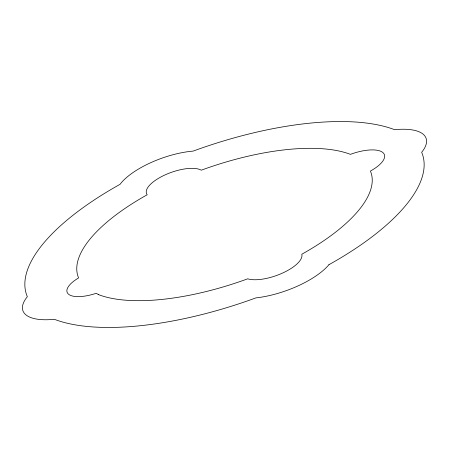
<?xml version="1.0" encoding="UTF-8"?>
<svg xmlns="http://www.w3.org/2000/svg" width="449" height="449" viewBox="0 0 449 449"><rect width="100%" height="100%" fill="white"/><g stroke="black" fill="none" stroke-linecap="round" stroke-linejoin="round"><path stroke-width="0.67" d="M98.589 294.645L96.204 293.298A28.394 10.776 -19.6 0 1 68.444 294.14A28.394 10.776 -19.6 0 1 78.597 277.931A155.416 58.976 -19.6 0 1 147.205 194.765A30.453 11.556 -19.6 0 1 165.137 174.863A30.453 11.556 -19.6 0 1 201.275 170.188A155.416 58.976 -19.6 0 1 350.411 154.355A30.852 11.708 -19.6 0 1 382.834 152.514A30.852 11.708 -19.6 0 1 370.403 171.069A155.416 58.976 -19.6 0 1 301.795 254.235A31.25 11.859 -19.6 0 1 282.573 273.054A31.25 11.859 -19.6 0 1 247.725 278.812A155.416 58.976 -19.6 0 1 98.589 294.645M328.954 264.68A210.025 79.692 -19.6 0 0 421.667 152.301A58.359 22.147 -19.6 0 0 394.649 129.705A210.025 79.692 -19.6 0 0 193.115 151.105A55.519 21.069 -19.6 0 0 120.046 184.32A210.025 79.692 -19.6 0 0 27.333 296.699A58.359 22.147 -19.6 0 0 54.351 319.295A210.025 79.692 -19.6 0 0 255.885 297.895A58.359 22.147 -19.6 0 0 328.954 264.68"/></g></svg>
